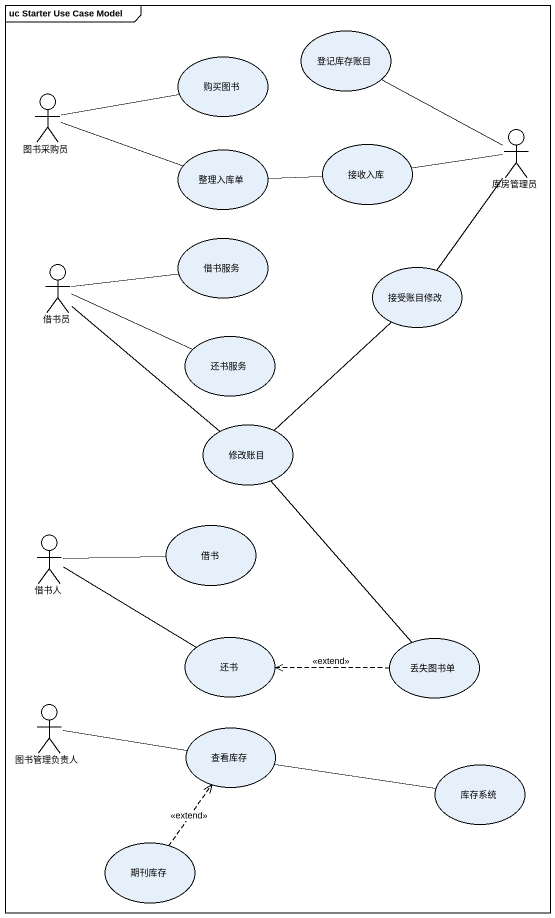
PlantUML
@startuml
mainframe uc Starter Use Case Model
usecase 购买图书
usecase 登记库存账目
actor 图书采购员
usecase 接收入库
actor 库房管理员
usecase 整理入库单
usecase 借书服务
actor 借书员
usecase 接受账目修改
usecase 还书服务
usecase 修改账目
usecase 借书
actor 借书人
usecase 还书
usecase 丢失图书单
actor 图书管理负责人
usecase 查看库存
usecase 库存系统
usecase 期刊库存
图书采购员 -right- 购买图书
图书采购员 -right- 整理入库单
库房管理员 -up- 登记库存账目
库房管理员 -left- 接收入库
库房管理员 -- 接受账目修改
整理入库单 -right- 接收入库
借书员 -right- 借书服务
借书员 -right- 还书服务
借书员 -- 修改账目
修改账目 -up- 接受账目修改
借书人 -right- 借书
借书人 -right- 还书
丢失图书单 -up- 修改账目
丢失图书单 .left.> 还书 : <<extend>>
图书管理负责人 -right- 查看库存
查看库存 -right- 库存系统
期刊库存 .up.> 查看库存 : <<extend>>
@enduml
